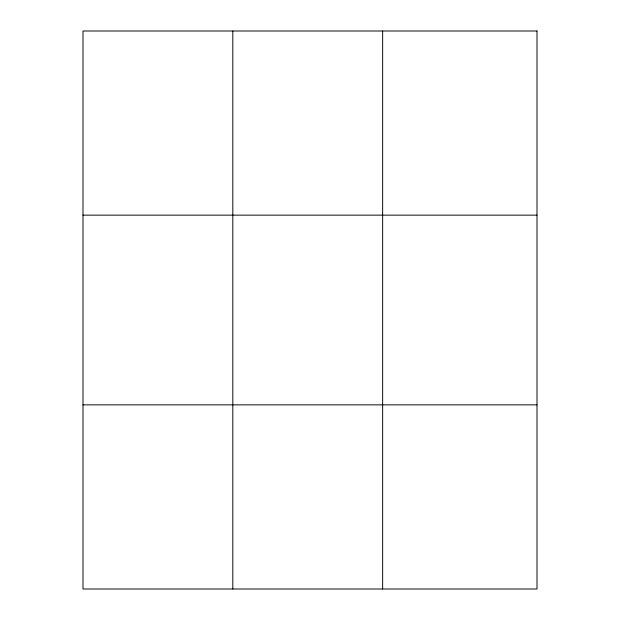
<?xml version="1.0" encoding="UTF-8"?>
<svg xmlns="http://www.w3.org/2000/svg" width="620" height="620" viewBox="0 0 620 620"><rect width="100%" height="100%" fill="white"/><g stroke="black" fill="none" stroke-linecap="round" stroke-linejoin="round"><path stroke-width="0.93" d="M232.818 31L232.818 589M382.641 31L382.641 589M83.002 215.14L536.997 215.14M83.002 404.86L536.997 404.86M536.997 31L536.997 589L83.002 589L83.002 31L536.997 31"/></g></svg>
